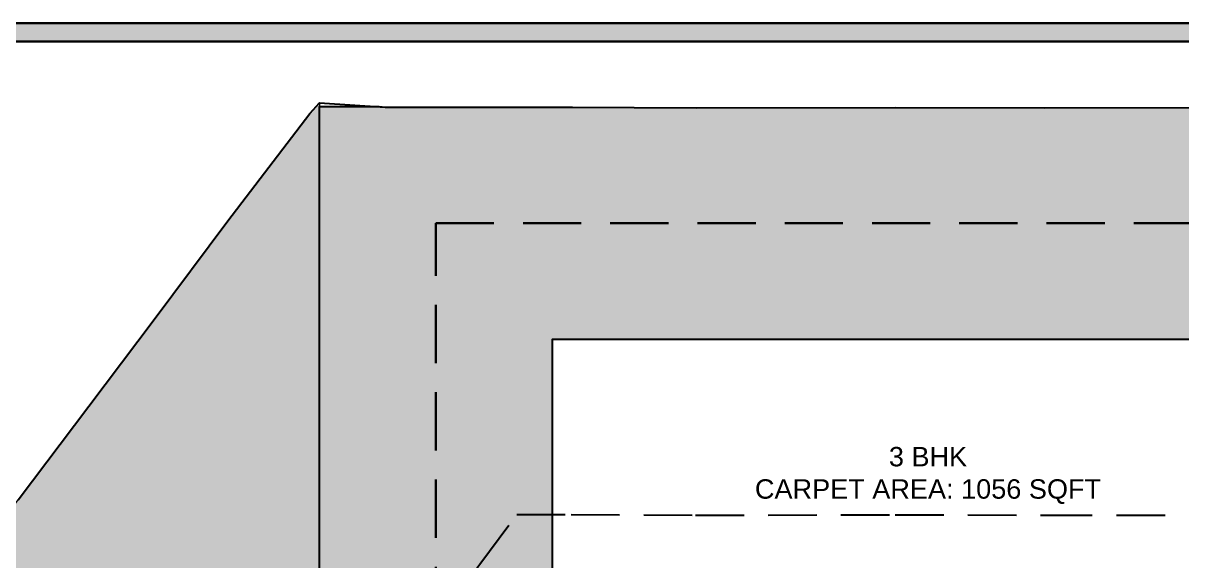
# Model space of a CAD drawing. Header units: millimetres. Extents: x 27623999 to 27796457, y -7151913 to -6809112.
# Drawn here: x 27662326 to 27692205, y -6933455 to -6919596 of the extents above; entities that cross this region are included whole.
import ezdxf

# ---------------------------------------------------------------- set-up
doc = ezdxf.new("R2010")
doc.units = ezdxf.units.MM
doc.header["$LTSCALE"] = 500
doc.header["$MEASUREMENT"] = 0
for name, pattern in [('1', [0]), ('DASHED', [0.75, 0.5, -0.25]), ('DASHED2', [0.375, 0.25, -0.125])]:
    doc.linetypes.add(name, pattern=pattern)
doc.layers.get('0').update_dxf_attribs({"color": 250, "linetype": '1'})
for name, color, linetype in [('.', 7, 'Continuous'), ('ABA_01_margin', 8, 'DASHED'), ('ABA_01_plot boundary', 7, 'Continuous'), ('ABA_03_elevation 01', 7, 'Continuous'), ('ABA_03_lines dotted', 8, 'DASHED2')]:
    doc.layers.add(name, color=color, linetype=linetype)
doc.layers.add('ABA_02_wall', color=7, linetype='Continuous', lineweight=30)
doc.styles.add('ADP6', font='arial.ttf')

# ---------------------------------------------------------------- blocks, each defined once
blk = doc.blocks.new('zw$1190')
at = {"layer": '.', "true_color": 0xc9c9c9}
h = blk.add_hatch(color=9, dxfattribs=at)
h.dxf.hatch_style = 1
h.paths.add_polyline_path([(0, -57231), (0, 0), (1536, 0), (1696, -10), (3560, -11), (6520, -16), (9713, -31), (14851, -21), (18688, -31), (24640, -26), (30405, -76), (32807, -79), (36703, -70), (41326, -41), (44887, -26), (48342, -61), (58697, -10), (65405, -14), (71278, -23), (76517, 0), (76620, 0), (76519, -450), (76200, -2026), (75482, -5537), (75377, -6000), (6000, -6000), (6000, -54994), (14518, -64831), (14519, -64836), (12931, -65353), (8333, -66851), (8324, -66843), (0, -57231)])
at = {"layer": 'ABA_03_elevation 01'}
for points in [[(75377, -6000), (6000, -6000), (6000, -54994), (14518, -64831)], [(8324, -66843), (0, -57231), (0, -57231), (0, 0), (1536, 0), (1696, -10), (3560, -11), (6520, -16), (9713, -31), (14851, -21), (18688, -31), (24640, -26), (30405, -76), (32807, -79), (36703, -70), (41326, -41), (44887, -26), (48342, -61), (58697, -10), (65405, -14), (71278, -23)]]:
    blk.add_lwpolyline(points, dxfattribs=at)
at = {"layer": 'ABA_03_lines dotted', "color": 11, "lineweight": 30, "ltscale": 12, "true_color": 0xfb7d7d}
blk.add_lwpolyline([(12250, -66795), (3000, -56113), (3000, -3000), (76620, -3000)], dxfattribs=at)
blk = doc.blocks.new('zw$FF33')
at = {"layer": '.', "true_color": 0xe0ecde}
h = blk.add_hatch(color=254, dxfattribs=at)
h.dxf.hatch_style = 1
h.paths.add_polyline_path([(8340, -10470), (123, 98), (6300, 5019), (7484, 6588), (8460, 7886), (10830, 11045), (12368, 13097), (12597, 13400), (14249, 15614), (15912, 17848), (17732, 20264), (19413, 22494), (21317, 25041), (23428, 27805), (23679, 28084), (23679, -10470)])
at = {"color": 72, "lineweight": 5}
blk.add_lwpolyline([(8340, -10470), (123, 98), (6300, 5019), (7484, 6588), (8460, 7886), (10830, 11045), (12368, 13097), (12597, 13400), (14249, 15614), (15912, 17848), (17732, 20264), (19413, 22494), (21317, 25041), (23428, 27805), (23679, 28084), (23679, -10470)], close=True, dxfattribs=at)
blk = doc.blocks.new('REFD')
at = {"layer": 'ABA_01_margin', "ltscale": 5}
blk.add_lwpolyline([(516612, -102203), (518091, -102911), (519118, -103398), (521647, -104607), (523951, -105706), (524305, -105877), (526834, -107075), (529328, -108254), (532027, -109549), (534564, -110767), (536008, -111453), (536281, -112823), (536900, -115975), (537924, -121021), (538670, -124780), (539842, -130583), (540927, -136234), (541409, -138645), (542193, -142502), (543135, -147039), (543834, -150443), (544482, -153840), (546582, -164032), (548751, -174849)], dxfattribs=at)
at = {"layer": 'ABA_01_plot boundary'}
blk.add_lwpolyline([(533843, -98774), (536570, -100083), (539088, -101291), (541960, -102655), (545086, -104181), (545409, -104372), (545637, -106056), (546004, -107884), (546582, -110787), (547197, -113920), (548219, -118955), (548965, -122719), (550144, -128553), (551231, -134215), (551702, -136570), (552478, -140389), (553418, -144915), (554134, -148403), (554781, -151797), (556872, -161940), (558190, -168516), (559339, -174276)], dxfattribs=at)
blk = doc.blocks.new('zw$8DE9')
at = {"true_color": 0xffffff, "transparency": 33554687}
h = blk.add_hatch(color=7, dxfattribs=at)
h.dxf.hatch_style = 1
h.paths.add_polyline_path([(-67021, 47337), (0, 47337), (0, 0), (-67021, 0)])
h.paths.add_polyline_path([(-66782, 47098), (-239, 47098), (-239, 3426), (-66782, 3426)], flags=16)
at = {"layer": 'ABA_02_wall'}
for points in [[(-67021, 47337), (0, 47337), (0, 0), (-67021, 0)], [(-66782, 47098), (-239, 47098), (-239, 239), (-66782, 239)]]:
    blk.add_lwpolyline(points, close=True, dxfattribs=at)

msp = doc.modelspace()

# ---------------------------------------------------------------- block references
at = {"color": 6, "lineweight": 50, "rotation": 360}
msp.add_blockref('zw$FF33', (27646287, -6949733), dxfattribs=at)
at = {"color": 5}
msp.add_blockref('zw$1190', (27669967, -6921747), dxfattribs=at)

# ---------------------------------------------------------------- next in the draw order: block references
at = {"layer": 'ABA_02_wall', "rotation": 78.63285323614126}
msp.add_blockref('REFD', (27460145, -7435788), dxfattribs=at)

# ---------------------------------------------------------------- next in the draw order: block references
at = {"layer": 'ABA_02_wall', "xscale": 1.958035590856184, "yscale": 1.958035590856184, "zscale": 1.958035590856184}
msp.add_blockref('zw$8DE9', (27774231, -7012284), dxfattribs=at)

# ---------------------------------------------------------------- next in the draw order: texts
at = {"layer": 'ABA_03_elevation 01', "color": 0, "insert": (27681196, -6930520, 26), "char_height": 500, "attachment_point": 1, "style": 'ADP6'}
msp.add_mtext('\\pxqc;3 BHK\\PCARPET AREA: 1056 SQFT', dxfattribs=at)

doc.saveas('drawing.dxf')
